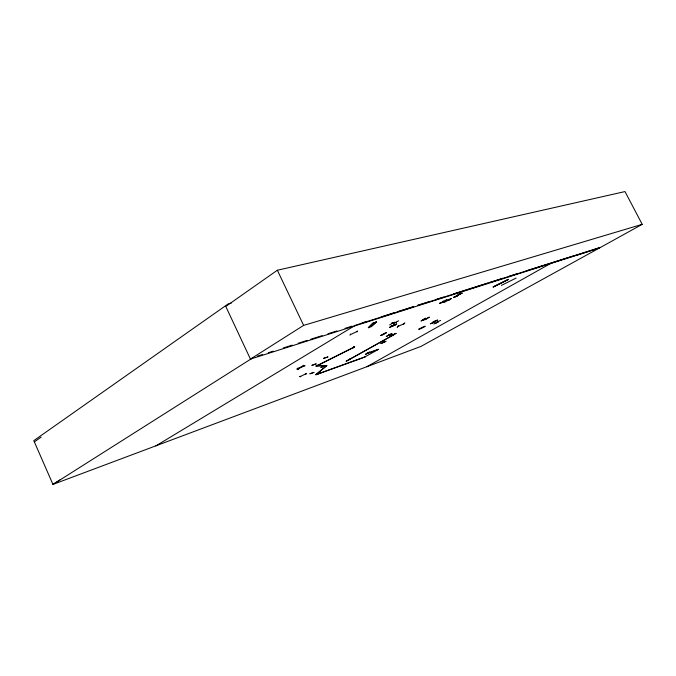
<?xml version="1.0" encoding="UTF-8"?>
<svg xmlns="http://www.w3.org/2000/svg" width="676" height="676" viewBox="0 0 676 676"><rect width="100%" height="100%" fill="white"/><g stroke="black" fill="none" stroke-linecap="round" stroke-linejoin="round"><path stroke-width="1.01" d="M444.233 301.935L449.287 299.958M446.963 299.823L439.772 303.211M380.96 343.577L386.038 341.287L380.951 343.535M311.949 365.31L316.25 363.849L311.999 365.327M310.014 373.735L313.918 372.408M349.982 335.203L350.54 334.02M357.08 331.493L350.481 334.586M357.325 330.91L357.055 331.882M371.149 326.601L370.651 326.821L375.907 321.996M371.082 326.652L376.532 321.725L371.487 326.297M368.259 327.716L372.975 323.128M368.876 327.446L373.6 322.849M430.342 323.77L434.862 321.894L430.392 323.804M425.559 318.404L421.03 321.007L425.474 318.117M346.18 361.246L350.244 358.964L346.196 361.229M453.664 297.22L457.179 296.088M456.984 296.215L453.723 297.237M392.764 334.628L393.685 334.806M392.976 334.485L393.922 334.645L348.63 359.902L393.474 334.924L388.252 335.271L393.905 334.586M296.925 369.096L298.674 368.978L297.271 368.944M298.412 369.155L297.17 368.944M460.077 293.908L455.092 296.781M455.244 296.696L460.55 293.747M299.485 376.549L300.566 376.735L299.738 376.405M397.158 327.176L398.477 325.824M398.688 325.722L397.404 327.015L398.46 325.857M352.483 348.106L354.647 346.45L352.804 348.005M396.736 323.88L390.542 326.466M403.242 324.37L404.839 322.959L403.183 324.446M393.55 334.578L393.195 334.806M368.572 327.775L373.034 323.103M369.189 327.505L373.667 322.824M370.668 326.829L375.484 322.199M317.779 373.946L319.41 373L316.038 374.749L364.93 357.046M319.942 371.749L320.373 372.653L319.528 373.313M439.789 303.22L439.501 303.592L443.676 301.961M444.216 301.927L446.954 299.975M451.61 298.471L449.278 299.958M419.492 329.178L418.816 329.347L420.033 328.435M423.294 327.438L425.246 326.221L420.016 328.443M317.128 365.15L317.357 365.64L326.863 365.488L315.768 374.757L326.854 365.555L315.954 366.198L354.621 346.906L316.25 366.198L316.013 365.708M438.31 321.506L436.088 323.052M354.308 346.957L353.894 347.134M392.334 323.441C391.869 321.86 392.807 324.539 392.443 322.697M396.28 322.139L392.224 323.525M390.99 335.642L396.212 333.352L390.889 335.744M383.723 342.386L383.191 341.98L383.461 342.512L383.655 341.904M432.539 322.883L435.344 321.066M435.995 322.469L440.667 320.407M438.369 322.063L433.789 323.99M396.043 324.446L396.508 324.1L395.375 324.852M34.341 441.893L41.126 437.102M277.346 270.239L225.792 306.456L250.441 359.1L599.316 248.058L642.2 224.339L624.996 191.57L277.346 270.239L303.634 325.384L642.2 224.339M446.168 300.558L446.675 300.203M383.571 342.402L383.385 341.845M457.584 295.412L458.058 295.15M458.235 295.116L457.762 295.387M419.01 329.06L419.441 328.79M433.147 321.945L437.642 320.044L433.02 321.987M422.483 320.069L422.965 319.832M300.769 376.321C298.277 377.478 307.893 372.839 305.366 374.082M59.927 479.985L52.948 484.43L33.8 440.642L228.226 303.887L231.26 303.127M250.441 359.1L303.634 325.384M252.452 358.043L52.948 484.43L420.928 346.433L599.316 248.058M390.559 326.466L389.57 327.488M155.843 445.915L354.587 325.756M327.877 356.979L323.736 358.331M389.655 324.936L394.395 322.156M320.923 367.372L324.987 365.944L321.024 367.364M313.909 372.375L309.929 373.803M458.582 294.339L462.359 293.13L458.835 294.246M460.728 293.722L455.675 296.536M297.998 368.961L304.039 365.953M365.555 354.325L369.341 352.078M365.37 354.401L369.333 352.137M364.271 357.283L378.594 349.238L367.034 353.371M394.116 334.307L393.576 334.544M367.237 366.51L366.865 366.722L550.746 263.403M552.174 262.601L551.667 262.888L575.411 255.342M394.556 325.3L395.401 324.759L393.618 325.798M445.484 300.989L443.676 301.952M445.687 300.921L451.391 298.319M297.786 368.327C298.699 367.431 297.778 369.73 297.761 368.369M303.701 365.37L304.039 365.986L303.642 365.403L303.44 366.282L303.203 365.555L303.777 365.37M298.598 368.699L298.293 368.074M391.387 326.009L392.325 325.519M394.564 325.325L389.553 327.497M423.303 327.438L419.483 329.187M493.091 286.886L508.158 279.425M508.242 279.526L493.277 287.046L508.284 279.568M501.398 285.382L516.109 278.089M380.664 335.507L386.393 332.66M380.681 335.55L386.469 332.702M299.248 367.812L303.237 365.851M305.13 365.784L303.186 365.851M318.742 373.6L321.151 372.375M442.788 301.471L443.769 300.997M421.57 327.632L422.424 327.218M305.569 373.634L306.6 373.794L305.628 373.558M392.418 323.407L392.038 322.849L392.536 323.424M403.817 323.787L398.113 326.415M393.314 325.029L394.277 324.59M383.605 334.223L383.013 334.409M384.593 333.327L382.895 334.781M444.918 301.935L445.611 301.682M445.552 300.22L446.253 299.975M316.503 374.411L365.015 356.86M366.384 353.776L377.833 349.669M323.618 358.348L327.877 356.911M423.396 319.723L426.877 318.497M398.57 320.796L393.821 323.474M257.573 356.075L262.592 354.486M268.304 352.728L273.29 351.148M283.261 347.979L292.235 345.132M298.217 343.231L307.191 340.383M310.833 339.2L322.156 335.634M327.919 333.783L336.961 330.919M345.005 328.375L352.035 326.145M362.091 322.951L367.119 321.353M381.205 316.883L394.277 312.735M398.299 311.459L413.382 306.667M417.405 305.391L428.466 301.876M436.519 299.324L443.557 297.094M453.613 293.899L487.81 283.041M489.821 282.399L502.893 278.25M508.927 276.332L517.977 273.459M526.021 270.907L599.781 247.644M355.491 325.215L413.839 306.676M417.861 305.4L550.661 263.209M599.181 247.796L576.543 255.308M422.677 319.579L423.421 319.841M384.619 333.26L382.667 334.865M389.097 334.257L389.325 334.721M325.57 365.555L325.79 366.029M319.714 371.834L320.145 372.738M429.226 317.188L424.655 319.79L429.226 317.188M391.86 333.572L386.317 336.437L391.86 333.572M422.956 319.495L423.708 319.765L422.956 319.486M384.247 341.803L382.548 342.555L384.247 341.836"/></g></svg>
